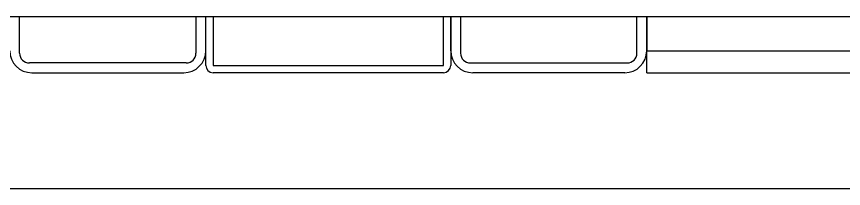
# Model space of a CAD drawing. Header units: millimetres. Extents: x 32496 to 166256, y 3504 to 23939.
# Drawn here: x 46571.9 to 46909.4, y 22013.6 to 22083.9 of the extents above; entities that cross this region are included whole.
import ezdxf

# ---------------------------------------------------------------- set-up
doc = ezdxf.new("R2010")
doc.units = ezdxf.units.MM
for name, color, linetype in [('FG-S100X100-2068_0', 7, 'Continuous'), ('FG-S80-40-2519_0', 7, 'Continuous'), ('FG-S80-40-922_5_0', 7, 'Continuous'), ('S04S0230_0', 7, 'Continuous'), ('变压器模型_1__0', 7, 'Continuous')]:
    doc.layers.add(name, color=color, linetype=linetype)

msp = doc.modelspace()

# ---------------------------------------------------------------- linework, layer by layer
at = {"layer": 'FG-S100X100-2068_0', "color": 7, "linetype": 'Continuous'}
for p, q in [((46649.14, 22063.888), (46649.14, 22083.888)), ((46652.14, 22083.888), (46652.14, 22063.888)), ((46746.14, 22063.888), (46746.14, 22083.888)), ((46749.14, 22083.888), (46749.14, 22063.888)), ((46652.14, 22063.888), (46746.14, 22063.888)), ((46746.14, 22060.888), (46652.14, 22060.888))]:
    msp.add_line(p, q, dxfattribs=at)
for centre, start, end in [((46652.14, 22063.888), 180, 270), ((46746.14, 22063.888), 270, 0)]:
    msp.add_arc(centre, 3, start, end, dxfattribs=at)
at = {"layer": 'FG-S80-40-2519_0', "color": 7, "linetype": 'Continuous'}
for p, q in [((46573.14, 22068.888), (46573.14, 22083.888)), ((46645.14, 22083.888), (46645.14, 22068.888)), ((46649.14, 22069.888), (46649.14, 22083.888)), ((46749.14, 22069.888), (46749.14, 22083.888)), ((46753.14, 22083.888), (46753.14, 22068.888)), ((46825.14, 22068.888), (46825.14, 22083.888)), ((46829.14, 22083.888), (46829.14, 22069.888)), ((46641.14, 22064.888), (46577.14, 22064.888)), ((46757.14, 22064.888), (46821.14, 22064.888)), ((46578.14, 22060.888), (46640.14, 22060.888)), ((46820.14, 22060.888), (46758.14, 22060.888))]:
    msp.add_line(p, q, dxfattribs=at)
for centre, radius, start, end in [((46578.14, 22069.888), 9, 180, 270), ((46577.14, 22068.888), 4, 180, 270), ((46640.14, 22069.888), 9, 270, 0), ((46641.14, 22068.888), 4, 270, 0), ((46758.14, 22069.888), 9, 180, 270), ((46757.14, 22068.888), 4, 180, 270), ((46820.14, 22069.888), 9, 270, 0), ((46821.14, 22068.888), 4, 270, 0)]:
    msp.add_arc(centre, radius, start, end, dxfattribs=at)
at = {"layer": 'FG-S80-40-922_5_0', "color": 7, "linetype": 'Continuous'}
for q in [(46829.14, 22083.888), (47751.64, 22060.888)]:
    msp.add_line((46829.14, 22060.888), q, dxfattribs=at)
at = {"layer": 'FG-S80-40-922_5_0', "color": 9, "linetype": 'Continuous'}
msp.add_line((46829.14, 22069.888), (47751.64, 22069.888), dxfattribs=at)
at = {"layer": 'S04S0230_0', "color": 7, "linetype": 'Continuous'}
msp.add_line((40172.64, 22083.888), (52008.64, 22083.888), dxfattribs=at)
at = {"layer": '变压器模型_1__0', "color": 6, "linetype": 'Continuous'}
msp.add_line((46502.64, 22013.582), (47002.64, 22013.582), dxfattribs=at)

doc.saveas('drawing.dxf')
